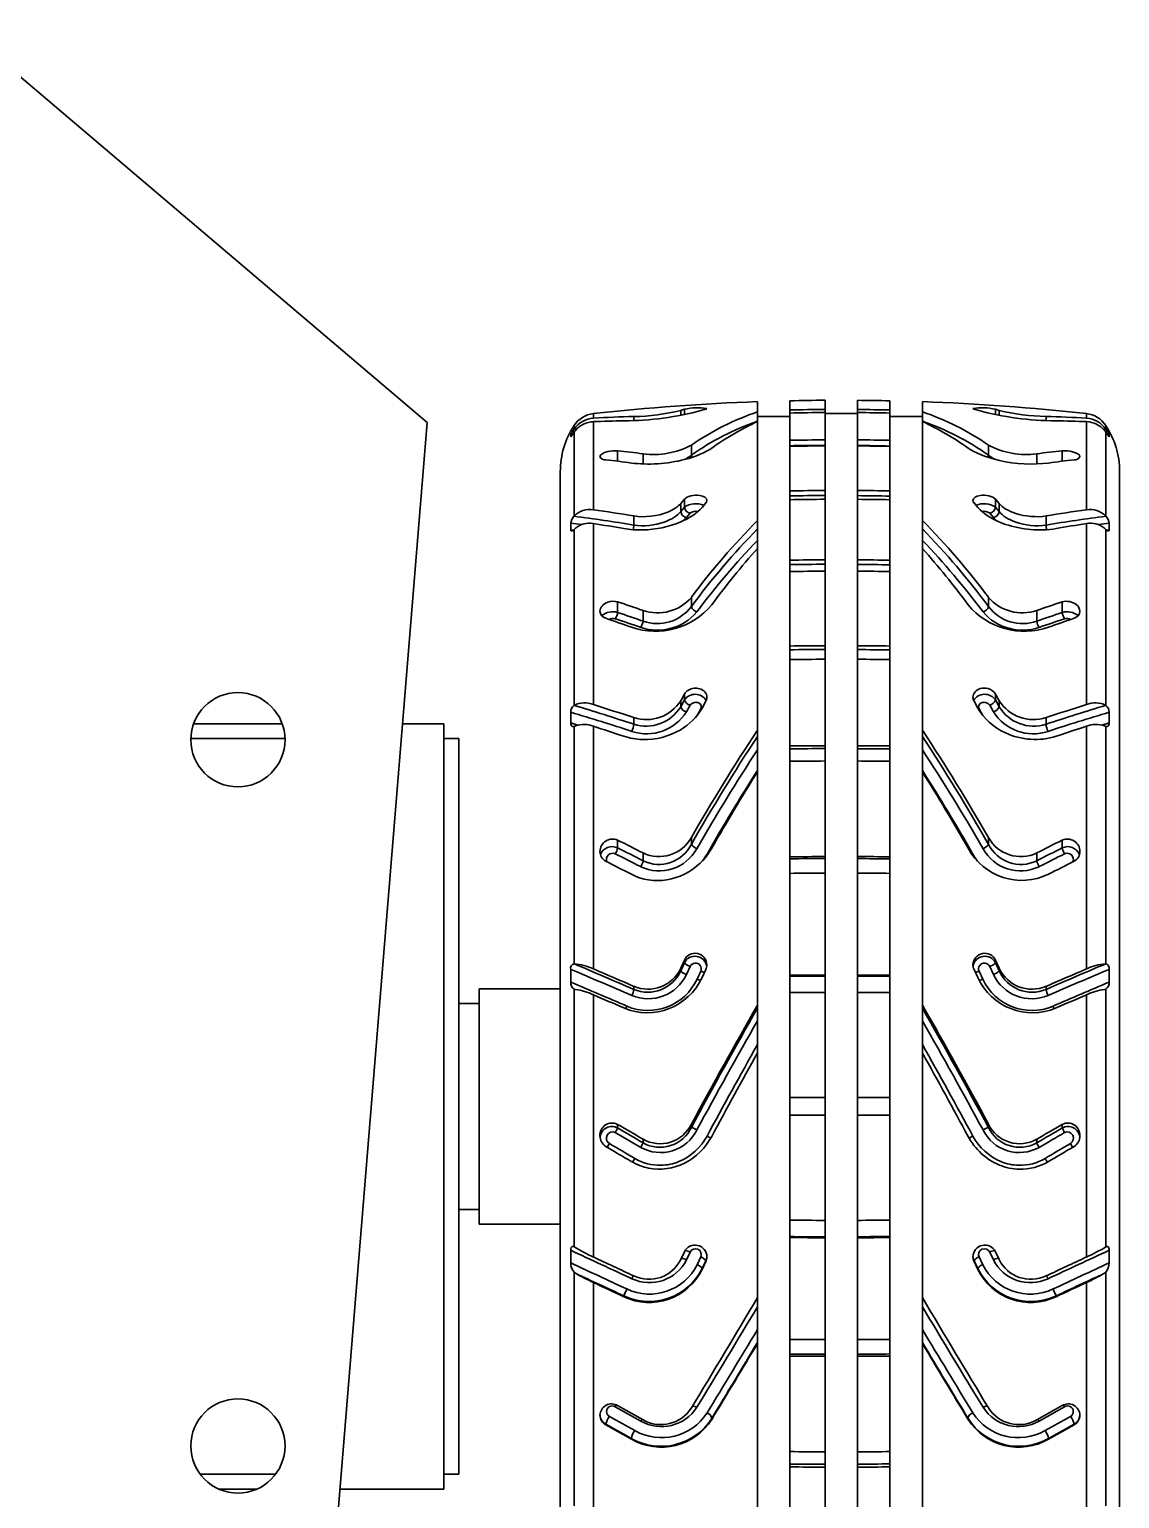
# Model space of a CAD drawing. Header units: millimetres. Extents: x 3171 to 3496, y 686 to 979.
# Drawn here: x 3345.01 to 3382.05, y 885.42 to 935.35 of the extents above; entities that cross this region are included whole.
import ezdxf

# ---------------------------------------------------------------- set-up
doc = ezdxf.new("R2010")
doc.units = ezdxf.units.MM
doc.header["$LTSCALE"] = 0.5
doc.layers.add('粗实线', color=7, linetype='Continuous', lineweight=35)

msp = doc.modelspace()

# ---------------------------------------------------------------- linework, layer by layer
at = {"layer": '粗实线'}
for p, q in [((3337.665, 939.708), (3358.525, 921.986)), ((3369.745, 922.35), (3369.745, 922.695)), ((3370.845, 922.726), (3370.845, 922.413)), ((3372.045, 922.43), (3372.045, 922.743)), ((3373.145, 922.742), (3373.145, 922.43)), ((3374.245, 922.413), (3374.245, 922.726)), ((3375.345, 922.695), (3375.345, 922.35)), ((3364.17, 922.288), (3364.17, 922.134)), ((3365.542, 922.191), (3365.542, 922.056)), ((3367.137, 922.231), (3367.137, 922.397)), ((3367.263, 922.255), (3367.263, 922.436)), ((3369.745, 922.35), (3369.745, 922.034)), ((3370.845, 922.309), (3370.845, 922.413)), ((3370.845, 922.309), (3370.845, 921.382)), ((3372.045, 922.43), (3372.045, 922.326)), ((3372.045, 921.398), (3372.045, 922.326)), ((3373.145, 922.325), (3373.145, 922.43)), ((3373.145, 922.325), (3373.145, 921.398)), ((3374.245, 922.413), (3374.245, 922.309)), ((3374.245, 921.382), (3374.245, 922.309)), ((3375.345, 922.35), (3375.345, 922.034)), ((3377.827, 922.436), (3377.827, 922.255)), ((3377.954, 922.397), (3377.954, 922.231)), ((3379.549, 922.056), (3379.549, 922.191)), ((3380.921, 922.134), (3380.921, 922.288)), ((3358.525, 921.986), (3355.43, 884.072)), ((3363.514, 921.759), (3363.604, 921.765)), ((3363.517, 921.763), (3363.517, 921.886)), ((3363.517, 921.659), (3363.517, 918.808)), ((3364.17, 919.02), (3364.17, 922.016)), ((3369.745, 922.034), (3369.745, 922.019)), ((3369.745, 918.663), (3369.745, 922.019)), ((3375.345, 922.034), (3375.345, 922.019)), ((3375.345, 922.019), (3375.345, 918.663)), ((3380.921, 922.016), (3380.921, 919.02)), ((3381.487, 921.765), (3381.577, 921.759)), ((3381.574, 921.89), (3381.574, 921.767)), ((3381.574, 921.659), (3381.574, 918.808)), ((3363.447, 921.561), (3363.4, 921.558)), ((3363.4, 921.505), (3363.4, 921.558)), ((3363.4, 921.505), (3363.404, 921.506)), ((3363.401, 921.504), (3363.4, 921.505)), ((3367.499, 920.876), (3367.499, 921.219)), ((3370.845, 921.199), (3370.845, 921.382)), ((3370.845, 921.177), (3370.845, 921.199)), ((3370.845, 921.177), (3370.845, 919.663)), ((3372.045, 921.398), (3372.045, 921.212)), ((3372.045, 921.212), (3372.045, 921.193)), ((3372.045, 919.678), (3372.045, 921.193)), ((3373.145, 921.207), (3373.145, 921.398)), ((3373.145, 921.192), (3373.145, 921.207)), ((3373.145, 921.192), (3373.145, 919.677)), ((3374.245, 921.382), (3374.245, 921.188)), ((3374.245, 921.188), (3374.245, 921.177)), ((3374.245, 919.663), (3374.245, 921.177)), ((3377.592, 921.219), (3377.592, 920.876)), ((3381.691, 921.558), (3381.644, 921.561)), ((3381.686, 921.506), (3381.691, 921.505)), ((3381.691, 921.505), (3381.69, 921.503)), ((3381.691, 921.558), (3381.691, 921.505)), ((3364.994, 921.022), (3364.994, 920.673)), ((3365.86, 920.925), (3365.86, 920.577)), ((3379.231, 920.577), (3379.231, 920.925)), ((3380.097, 920.673), (3380.097, 921.022)), ((3363.045, 920.321), (3363.045, 877.171)), ((3382.045, 879.432), (3382.045, 920.321)), ((3370.845, 919.495), (3370.845, 919.663)), ((3372.045, 919.678), (3372.045, 919.506)), ((3373.145, 919.502), (3373.145, 919.677)), ((3374.245, 919.663), (3374.245, 919.485)), ((3367.137, 919.235), (3367.263, 919.381)), ((3367.137, 918.961), (3367.137, 919.235)), ((3367.263, 919.108), (3367.263, 919.381)), ((3367.989, 919.252), (3367.862, 919.103)), ((3370.845, 919.363), (3370.845, 919.495)), ((3370.845, 919.363), (3370.845, 917.309)), ((3372.045, 919.506), (3372.045, 919.378)), ((3372.045, 917.322), (3372.045, 919.378)), ((3373.145, 919.377), (3373.145, 919.502)), ((3373.145, 919.377), (3373.145, 917.321)), ((3374.245, 919.485), (3374.245, 919.363)), ((3374.245, 917.309), (3374.245, 919.363)), ((3377.229, 919.103), (3377.102, 919.252)), ((3377.827, 919.381), (3377.954, 919.235)), ((3377.827, 919.381), (3377.827, 919.108)), ((3377.954, 919.235), (3377.954, 918.961)), ((3365.542, 918.811), (3365.542, 918.502)), ((3367.137, 918.961), (3367.263, 919.108)), ((3367.458, 918.901), (3367.332, 918.755)), ((3369.745, 918.663), (3369.745, 918.374)), ((3375.345, 918.663), (3375.345, 918.374)), ((3377.759, 918.755), (3377.633, 918.901)), ((3377.827, 919.108), (3377.954, 918.961)), ((3379.549, 918.502), (3379.549, 918.811)), ((3363.4, 918.337), (3363.4, 918.563)), ((3363.4, 918.337), (3363.483, 918.326)), ((3363.562, 918.396), (3363.517, 918.354)), ((3363.517, 918.354), (3363.517, 912.38)), ((3364.17, 912.399), (3364.17, 918.553)), ((3369.745, 918.374), (3369.745, 917.983)), ((3375.345, 918.374), (3375.345, 917.983)), ((3380.921, 918.553), (3380.921, 912.399)), ((3381.574, 918.354), (3381.529, 918.396)), ((3381.574, 918.354), (3381.574, 912.38)), ((3381.608, 918.326), (3381.691, 918.337)), ((3381.691, 918.563), (3381.691, 918.337)), ((3369.745, 917.983), (3369.745, 917.71)), ((3369.745, 911.531), (3369.745, 917.71)), ((3375.345, 917.983), (3375.345, 917.71)), ((3375.345, 917.71), (3375.345, 911.531)), ((3370.845, 917.159), (3370.845, 917.309)), ((3370.845, 916.923), (3370.845, 917.159)), ((3372.045, 917.322), (3372.045, 917.17)), ((3372.045, 917.17), (3372.045, 916.936)), ((3373.145, 917.166), (3373.145, 917.321)), ((3373.145, 916.936), (3373.145, 917.166)), ((3374.245, 917.309), (3374.245, 917.151)), ((3370.845, 916.923), (3370.845, 914.39)), ((3372.045, 914.401), (3372.045, 916.936)), ((3373.145, 916.936), (3373.145, 914.401)), ((3374.245, 917.151), (3374.245, 916.923)), ((3374.245, 914.39), (3374.245, 916.923)), ((3364.994, 915.891), (3364.994, 915.531)), ((3367.499, 915.733), (3367.499, 916.046)), ((3377.592, 916.046), (3377.592, 915.733)), ((3380.097, 915.531), (3380.097, 915.891)), ((3365.86, 915.599), (3365.86, 915.235)), ((3379.231, 915.235), (3379.231, 915.599)), ((3370.845, 914.265), (3370.845, 914.39)), ((3370.845, 913.93), (3370.845, 914.265)), ((3372.045, 914.401), (3372.045, 914.273)), ((3372.045, 914.273), (3372.045, 913.942)), ((3373.145, 914.271), (3373.145, 914.401)), ((3373.145, 913.941), (3373.145, 914.271)), ((3374.245, 914.39), (3374.245, 914.258)), ((3374.245, 914.258), (3374.245, 913.93)), ((3370.845, 913.93), (3370.845, 910.996)), ((3372.045, 911.005), (3372.045, 913.942)), ((3373.145, 913.941), (3373.145, 911.004)), ((3374.245, 910.996), (3374.245, 913.93)), ((3367.137, 912.531), (3367.263, 912.759)), ((3367.263, 912.559), (3367.263, 912.759)), ((3377.827, 912.759), (3377.954, 912.531)), ((3377.827, 912.759), (3377.827, 912.559)), ((3367.137, 912.33), (3367.263, 912.559)), ((3367.137, 912.33), (3367.137, 912.531)), ((3367.458, 912.379), (3367.332, 912.152)), ((3367.696, 912.036), (3367.82, 912.258)), ((3367.82, 912.258), (3367.843, 912.251)), ((3367.989, 912.514), (3367.862, 912.284)), ((3377.229, 912.284), (3377.102, 912.514)), ((3377.248, 912.251), (3377.271, 912.258)), ((3377.271, 912.258), (3377.394, 912.036)), ((3377.759, 912.152), (3377.633, 912.379)), ((3377.827, 912.559), (3377.954, 912.33)), ((3377.954, 912.531), (3377.954, 912.33)), ((3350.589, 911.746), (3353.603, 911.746)), ((3357.689, 911.746), (3359.095, 911.746)), ((3359.095, 911.746), (3359.095, 885.746)), ((3363.4, 911.781), (3363.4, 912.141)), ((3363.4, 911.781), (3363.647, 911.705)), ((3365.542, 911.962), (3365.542, 911.735)), ((3379.549, 911.735), (3379.549, 911.962)), ((3381.444, 911.705), (3381.691, 911.781)), ((3381.691, 912.141), (3381.691, 911.781)), ((3350.497, 911.246), (3353.696, 911.246)), ((3359.095, 911.246), (3359.596, 911.246)), ((3359.596, 886.246), (3359.596, 911.246)), ((3363.517, 911.658), (3363.517, 903.594)), ((3364.17, 903.419), (3364.17, 911.664)), ((3369.745, 911.531), (3369.745, 911.32)), ((3369.745, 911.32), (3369.745, 910.867)), ((3375.345, 911.531), (3375.345, 911.32)), ((3375.345, 911.32), (3375.345, 910.867)), ((3380.921, 911.664), (3380.921, 903.419)), ((3381.574, 911.658), (3381.574, 903.595)), ((3369.745, 910.867), (3369.745, 910.166)), ((3370.845, 910.899), (3370.845, 910.996)), ((3370.845, 910.477), (3370.845, 910.899)), ((3372.045, 911.005), (3372.045, 910.905)), ((3372.045, 910.905), (3372.045, 910.485)), ((3373.145, 910.903), (3373.145, 911.004)), ((3373.145, 910.485), (3373.145, 910.903)), ((3374.245, 910.996), (3374.245, 910.893)), ((3374.245, 910.893), (3374.245, 910.477)), ((3375.345, 910.867), (3375.345, 910.166)), ((3370.845, 910.477), (3370.845, 907.23)), ((3372.045, 907.236), (3372.045, 910.485)), ((3373.145, 910.485), (3373.145, 907.236)), ((3374.245, 907.23), (3374.245, 910.477)), ((3369.745, 910.166), (3369.745, 910.121)), ((3369.745, 902.189), (3369.745, 910.121)), ((3375.345, 910.166), (3375.345, 910.121)), ((3375.345, 910.121), (3375.345, 902.189)), ((3364.994, 907.796), (3364.994, 907.533)), ((3367.499, 907.653), (3367.499, 907.883)), ((3377.592, 907.883), (3377.592, 907.653)), ((3380.097, 907.533), (3380.097, 907.796)), ((3365.86, 907.359), (3365.86, 907.092)), ((3368.03, 907.323), (3368.057, 907.311)), ((3370.845, 907.163), (3370.845, 907.23)), ((3372.045, 907.236), (3372.045, 907.168)), ((3373.145, 907.166), (3373.145, 907.236)), ((3374.245, 907.23), (3374.245, 907.16)), ((3377.034, 907.311), (3377.06, 907.323)), ((3379.231, 907.092), (3379.231, 907.359)), ((3370.845, 906.666), (3370.845, 907.163)), ((3372.045, 907.168), (3372.045, 906.672)), ((3373.145, 906.672), (3373.145, 907.166)), ((3374.245, 907.16), (3374.245, 906.666)), ((3370.845, 906.666), (3370.845, 903.206)), ((3372.045, 903.209), (3372.045, 906.672)), ((3373.145, 906.672), (3373.145, 903.209)), ((3374.245, 903.206), (3374.245, 906.666)), ((3367.137, 903.443), (3367.263, 903.714)), ((3367.263, 903.621), (3367.263, 903.714)), ((3377.827, 903.714), (3377.954, 903.443)), ((3377.827, 903.714), (3377.827, 903.621)), ((3363.4, 902.971), (3363.4, 903.403)), ((3367.137, 903.35), (3367.263, 903.621)), ((3367.137, 903.35), (3367.137, 903.443)), ((3367.458, 903.5), (3367.332, 903.231)), ((3367.693, 903.073), (3367.82, 903.342)), ((3367.989, 903.395), (3367.862, 903.123)), ((3370.845, 903.172), (3370.845, 903.206)), ((3372.045, 903.209), (3372.045, 903.175)), ((3373.145, 903.174), (3373.145, 903.209)), ((3374.245, 903.206), (3374.245, 903.17)), ((3377.229, 903.123), (3377.102, 903.395)), ((3377.271, 903.342), (3377.398, 903.073)), ((3377.759, 903.231), (3377.633, 903.5)), ((3377.827, 903.621), (3377.954, 903.35)), ((3377.954, 903.443), (3377.954, 903.35)), ((3381.691, 903.403), (3381.691, 902.971)), ((3363.045, 902.746), (3360.295, 902.746)), ((3360.295, 902.746), (3360.295, 894.746)), ((3363.517, 902.73), (3363.517, 893.971)), ((3365.542, 902.827), (3365.542, 902.723)), ((3370.845, 902.615), (3370.845, 903.172)), ((3372.045, 903.175), (3372.045, 902.618)), ((3373.145, 902.618), (3373.145, 903.174)), ((3374.245, 903.17), (3374.245, 902.615)), ((3379.549, 902.723), (3379.549, 902.827)), ((3381.574, 902.73), (3381.574, 893.972)), ((3359.596, 902.246), (3360.295, 902.246)), ((3364.17, 893.63), (3364.17, 902.542)), ((3369.745, 902.189), (3369.745, 902.092)), ((3370.845, 902.615), (3370.845, 899.047)), ((3372.045, 899.047), (3372.045, 902.618)), ((3373.145, 902.618), (3373.145, 899.047)), ((3374.245, 899.047), (3374.245, 902.615)), ((3375.345, 902.189), (3375.345, 902.092)), ((3380.921, 902.542), (3380.921, 893.63)), ((3369.745, 902.092), (3369.745, 901.654)), ((3375.345, 902.092), (3375.345, 901.654)), ((3369.745, 901.654), (3369.745, 900.849)), ((3375.345, 901.654), (3375.345, 900.849)), ((3369.745, 900.849), (3369.745, 900.565)), ((3375.345, 900.849), (3375.345, 900.565)), ((3369.745, 892.252), (3369.745, 900.565)), ((3375.345, 900.565), (3375.345, 892.252)), ((3370.845, 899.047), (3372.045, 899.047)), ((3370.845, 898.447), (3370.845, 899.047)), ((3372.045, 899.047), (3372.045, 898.447)), ((3373.145, 899.047), (3374.245, 899.047)), ((3373.145, 898.447), (3373.145, 899.047)), ((3374.245, 899.047), (3374.245, 898.447)), ((3372.045, 898.447), (3370.845, 898.447)), ((3370.845, 898.447), (3370.845, 894.878)), ((3372.045, 894.875), (3372.045, 898.447)), ((3374.245, 898.447), (3373.145, 898.447)), ((3373.145, 898.447), (3373.145, 894.875)), ((3374.245, 894.878), (3374.245, 898.447)), ((3364.994, 898.136), (3364.994, 898.014)), ((3367.499, 898.033), (3367.499, 898.139)), ((3377.592, 898.139), (3377.592, 898.033)), ((3380.097, 898.014), (3380.097, 898.136)), ((3365.86, 897.631), (3365.86, 897.507)), ((3379.231, 897.507), (3379.231, 897.631)), ((3359.596, 895.246), (3360.295, 895.246)), ((3363.045, 894.746), (3360.295, 894.746)), ((3370.845, 894.321), (3370.845, 894.878)), ((3372.045, 894.875), (3372.045, 894.319)), ((3373.145, 894.32), (3373.145, 894.875)), ((3374.245, 894.878), (3374.245, 894.323)), ((3370.845, 894.287), (3370.845, 894.321)), ((3370.845, 894.287), (3370.845, 890.827)), ((3372.045, 894.319), (3372.045, 894.284)), ((3372.045, 890.821), (3372.045, 894.284)), ((3373.145, 894.285), (3373.145, 894.32)), ((3373.145, 894.285), (3373.145, 890.822)), ((3374.245, 894.323), (3374.245, 894.287)), ((3374.245, 890.827), (3374.245, 894.287)), ((3363.4, 893.431), (3363.4, 893.86)), ((3363.498, 893.981), (3363.511, 893.974)), ((3367.137, 893.543), (3367.263, 893.809)), ((3367.458, 893.799), (3367.332, 893.535)), ((3377.759, 893.535), (3377.633, 893.799)), ((3377.827, 893.809), (3377.954, 893.543)), ((3381.579, 893.974), (3381.593, 893.981)), ((3381.691, 893.86), (3381.691, 893.431)), ((3367.693, 893.368), (3367.82, 893.632)), ((3367.989, 893.504), (3367.862, 893.238)), ((3367.989, 893.472), (3367.862, 893.206)), ((3367.862, 893.206), (3367.862, 893.238)), ((3367.989, 893.472), (3367.989, 893.504)), ((3377.229, 893.238), (3377.102, 893.504)), ((3377.102, 893.504), (3377.102, 893.472)), ((3377.229, 893.206), (3377.102, 893.472)), ((3377.229, 893.238), (3377.229, 893.206)), ((3377.271, 893.632), (3377.398, 893.368)), ((3363.517, 893.113), (3363.517, 885.173)), ((3364.17, 884.726), (3364.17, 892.764)), ((3380.921, 892.764), (3380.921, 884.726)), ((3381.574, 893.113), (3381.574, 885.174)), ((3365.204, 892.309), (3365.204, 892.281)), ((3369.745, 892.252), (3369.745, 891.939)), ((3375.345, 892.252), (3375.345, 891.939)), ((3379.887, 892.281), (3379.887, 892.309)), ((3369.745, 891.939), (3369.745, 891.168)), ((3375.345, 891.939), (3375.345, 891.168)), ((3369.745, 891.168), (3369.745, 890.726)), ((3369.745, 890.726), (3369.745, 890.695)), ((3370.845, 890.33), (3370.845, 890.827)), ((3372.045, 890.821), (3372.045, 890.326)), ((3373.145, 890.327), (3373.145, 890.822)), ((3374.245, 890.827), (3374.245, 890.334)), ((3375.345, 891.168), (3375.345, 890.726)), ((3375.345, 890.726), (3375.345, 890.695)), ((3369.745, 883.437), (3369.745, 890.695)), ((3370.845, 890.263), (3370.845, 890.33)), ((3370.845, 890.263), (3370.845, 887.017)), ((3372.045, 890.326), (3372.045, 890.258)), ((3372.045, 887.008), (3372.045, 890.258)), ((3373.145, 890.258), (3373.145, 890.327)), ((3373.145, 890.258), (3373.145, 887.009)), ((3374.245, 890.334), (3374.245, 890.263)), ((3374.245, 887.017), (3374.245, 890.263)), ((3375.345, 890.695), (3375.345, 883.437)), ((3364.714, 888.213), (3365.578, 887.731)), ((3365.778, 888.056), (3364.914, 888.538)), ((3364.994, 888.582), (3365.86, 888.095)), ((3379.231, 888.095), (3380.097, 888.582)), ((3380.177, 888.538), (3379.313, 888.056)), ((3379.513, 887.731), (3380.377, 888.213)), ((3365.46, 887.464), (3364.594, 887.95)), ((3364.594, 887.95), (3364.594, 887.924)), ((3365.46, 887.438), (3364.594, 887.924)), ((3368.192, 888.113), (3368.192, 888.144)), ((3376.899, 888.144), (3376.899, 888.113)), ((3380.497, 887.95), (3379.631, 887.464)), ((3380.497, 887.924), (3379.631, 887.438)), ((3380.497, 887.924), (3380.497, 887.95)), ((3365.46, 887.464), (3365.46, 887.438)), ((3379.631, 887.438), (3379.631, 887.464)), ((3370.845, 886.595), (3370.845, 887.017)), ((3372.045, 887.008), (3372.045, 886.588)), ((3373.145, 886.59), (3373.145, 887.009)), ((3374.245, 887.017), (3374.245, 886.6)), ((3353.375, 886.246), (3350.817, 886.246)), ((3359.095, 886.246), (3359.596, 886.246)), ((3370.845, 886.497), (3370.845, 886.595)), ((3370.845, 886.497), (3370.845, 883.563)), ((3372.045, 886.588), (3372.045, 886.489)), ((3372.045, 883.552), (3372.045, 886.489)), ((3373.145, 886.489), (3373.145, 886.59)), ((3373.145, 886.489), (3373.145, 883.552)), ((3374.245, 886.6), (3374.245, 886.497)), ((3374.245, 883.563), (3374.245, 886.497)), ((3352.747, 885.746), (3351.445, 885.746)), ((3359.095, 885.746), (3355.567, 885.746))]:
    msp.add_line(p, q, dxfattribs=at)
for centre in [(3352.096, 911.208), (3352.096, 887.208)]:
    msp.add_circle(centre, 1.6, dxfattribs=at)
for centre, radius, start, end in [((3372.545, 845.934), 76.813, 92.08903, 96.26019), ((3372.545, 845.967), 76.778, 90.37282, 91.26843), ((3372.545, 845.894), 76.85, 88.73197, 89.55218), ((3372.545, 845.934), 76.813, 83.73981, 87.91097), ((3364.268, 921.394), 0.9, 96.2602, 146.8113), ((3366.728, 877.149), 45.058, 91.5079, 93.2546), ((3365.148, 932.497), 10.452, 270.3042, 285.0458), ((3365.441, 929.274), 7.084, 270.8155, 283.8488), ((3368.788, 917.237), 5.417, 106.3475, 107.7501), ((3367.72, 920.591), 1.9, 80.7262, 103.8953), ((3372.686, 913.716), 9.121, 108.8101, 124.6608), ((3369.639, 917.196), 5.502, 107.4519, 108.8412), ((3367.984, 922.496), 0.0513, 275.103, 325.0113), ((3370.245, 845.934), 76.262, 89.54922, 90.37565), ((3372.545, 844.441), 77.991, 90.36733, 91.249), ((3372.545, 844.337), 77.991, 90.36733, 91.249), ((3372.545, 845.934), 76.362, 89.54981, 90.37516), ((3372.545, 844.441), 77.991, 88.751, 89.5592), ((3372.545, 844.337), 77.991, 88.751, 89.5592), ((3374.845, 845.934), 76.262, 89.62435, 90.45078), ((3372.404, 913.716), 9.121, 55.3392, 71.1899), ((3377.371, 920.591), 1.9, 76.1052, 99.2733), ((3377.107, 922.496), 0.0513, 214.9977, 264.8907), ((3375.452, 917.196), 5.502, 71.1588, 72.5481), ((3379.942, 932.497), 10.452, 254.9541, 269.6959), ((3376.303, 917.237), 5.417, 72.2499, 73.6525), ((3379.65, 929.274), 7.083, 256.151, 269.1846), ((3378.363, 877.149), 45.058, 86.7454, 88.4921), ((3380.823, 921.394), 0.9, 33.45, 83.7398), ((3365.891, 920.321), 2.845, 146.6482, 180), ((3364.314, 921.181), 0.989, 144.252, 157.5969), ((3362.501, 922.293), 1.198, 318.745, 328.0472), ((3364.214, 921.292), 0.843, 93.0187, 145.7611), ((3364.37, 921.05), 1.048, 140.4368, 144.4797), ((3364.197, 921.19), 0.826, 91.9402, 140.2942), ((3365.938, 877.193), 44.858, 90.9382, 92.2599), ((3372.753, 913.447), 9.099, 109.3032, 125.271), ((3373.813, 913.213), 9.701, 114.789, 125.4106), ((3372.337, 913.447), 9.099, 54.729, 70.6968), ((3371.285, 913.225), 9.687, 54.5818, 65.2186), ((3379.152, 877.193), 44.858, 87.7401, 89.0618), ((3380.877, 921.292), 0.843, 34.2326, 86.9877), ((3380.893, 921.19), 0.827, 39.7186, 88.0469), ((3380.721, 921.05), 1.048, 35.5203, 39.5632), ((3379.2, 920.321), 2.845, 360, 33.5822), ((3382.592, 922.294), 1.199, 211.9579, 221.2485), ((3380.777, 921.181), 0.989, 22.4013, 35.7497), ((3366.223, 923.613), 2.713, 262.2978, 298.0535), ((3372.545, 839.667), 81.733, 90.3505, 91.1918), ((3372.286, 839.693), 81.519, 90.16913, 91.01261), ((3372.545, 839.462), 81.733, 90.3505, 91.1918), ((3372.545, 839.667), 81.733, 88.8082, 89.5794), ((3372.286, 839.696), 81.516, 88.62274, 89.39603), ((3372.545, 839.462), 81.733, 88.8082, 89.5794), ((3378.868, 923.613), 2.713, 241.9473, 277.7013), ((3364.568, 920.91), 0.192, 204.8194, 277.8352), ((3360.71, 886.496), 34.444, 82.0735, 83.5255), ((3361.543, 886.315), 34.878, 82.891, 84.3226), ((3366.734, 921.849), 1.238, 294.8546, 308.1761), ((3367.727, 920.916), 0.232, 190.0999, 208.9675), ((3377.364, 920.916), 0.232, 331.0403, 349.9002), ((3378.357, 921.849), 1.238, 231.8231, 245.1388), ((3383.547, 886.315), 34.878, 95.6774, 97.109), ((3384.381, 886.496), 34.444, 96.4745, 97.9265), ((3380.523, 920.911), 0.192, 262.1652, 335.173), ((3372.545, 830.998), 88.681, 90.32302, 91.09839), ((3372.545, 830.999), 88.68, 88.90161, 89.61237), ((3367.652, 918.54), 0.688, 66.9759, 124.4046), ((3367.889, 919.346), 0.137, 316.5664, 357.5744), ((3372.286, 831.056), 88.45, 90.15587, 90.93324), ((3372.545, 830.698), 88.681, 90.32302, 91.09839), ((3372.286, 831.063), 88.443, 88.73067, 89.44337), ((3372.545, 830.699), 88.68, 88.90161, 89.61237), ((3377.202, 919.346), 0.137, 182.4297, 223.4321), ((3377.439, 918.54), 0.688, 55.5954, 113.0241), ((3363.842, 918.501), 0.447, 137.7685, 172.0741), ((3364.037, 918.315), 0.716, 79.3785, 136.618), ((3357.172, 868.806), 50.396, 80.4395, 82.7667), ((3357.223, 868.595), 50.901, 80.5941, 82.1567), ((3367.376, 918.992), 0.241, 187.5035, 259.4523), ((3366.625, 919.369), 0.936, 309.0484, 319.0216), ((3367.502, 919.137), 0.24, 187.002, 259.5223), ((3367.657, 918.658), 0.315, 77.5683, 129.3381), ((3388.013, 900.706), 25.615, 135.4906, 143.2097), ((3357.078, 900.706), 25.615, 36.7903, 44.5094), ((3377.433, 918.658), 0.314, 50.6597, 102.4128), ((3377.589, 919.137), 0.24, 280.4777, 352.998), ((3377.715, 918.992), 0.241, 280.5477, 352.4965), ((3378.466, 919.369), 0.936, 220.9771, 230.9341), ((3387.867, 868.595), 50.901, 97.8433, 99.4059), ((3387.919, 868.807), 50.395, 97.23, 99.5605), ((3381.053, 918.316), 0.716, 43.3743, 100.6293), ((3381.249, 918.501), 0.447, 7.9234, 42.2341), ((3363.431, 918.329), 0.0322, 166.1766, 252.7023), ((3357.243, 869.036), 49.908, 82.4961, 82.9137), ((3363.392, 918.457), 0.161, 280.3458, 320.3511), ((3364.029, 917.841), 0.725, 78.8221, 130.1355), ((3356.419, 868.104), 51.041, 80.0891, 81.2658), ((3365.056, 918.495), 0.486, 341.9117, 0.7572), ((3388.075, 900.508), 25.596, 135.7344, 143.5019), ((3357.016, 900.508), 25.596, 36.4981, 44.2656), ((3380.034, 918.495), 0.486, 179.2426, 198.1029), ((3388.672, 868.104), 51.041, 98.7342, 99.9109), ((3381.062, 917.841), 0.725, 49.8794, 101.163), ((3387.848, 869.036), 49.908, 97.0863, 97.5041), ((3381.698, 918.457), 0.161, 219.6298, 259.7096), ((3381.66, 918.329), 0.0322, 287.4396, 13.8007), ((3388.37, 900.133), 25.797, 136.2165, 143.3053), ((3390.314, 899.454), 27.502, 138.4095, 143.5522), ((3356.721, 900.133), 25.797, 36.6947, 43.7835), ((3354.807, 899.478), 27.463, 36.4441, 41.5942), ((3372.545, 817.074), 100.249, 90.28573, 90.97161), ((3372.286, 817.179), 99.991, 90.13787, 90.82551), ((3372.546, 817.075), 100.248, 89.02839, 89.65712), ((3372.286, 817.192), 99.978, 88.87717, 89.50764), ((3372.545, 816.688), 100.249, 90.28573, 90.97161), ((3372.546, 816.689), 100.248, 89.02839, 89.65712), ((3351.357, 874.018), 44.038, 70.7718, 71.9609), ((3366.277, 917.38), 2.487, 250.8133, 320.3296), ((3366.348, 917.037), 1.519, 251.2513, 319.2836), ((3366.339, 916.603), 1.45, 250.6893, 323.1273), ((3367.769, 915.819), 0.284, 197.7589, 252.7415), ((3378.814, 917.38), 2.488, 219.673, 289.1841), ((3377.322, 915.819), 0.284, 287.2585, 342.2411), ((3378.743, 917.037), 1.519, 220.7185, 288.7466), ((3378.752, 916.603), 1.45, 216.8727, 289.3107), ((3393.734, 874.018), 44.038, 108.0391, 109.2282), ((3364.658, 915.591), 0.265, 183.5402, 255.917), ((3364.825, 914.959), 0.597, 73.5965, 128.673), ((3350.55, 873.85), 43.797, 70.0971, 71.2976), ((3364.838, 915.065), 0.264, 73.3448, 119.4111), ((3364.562, 915.572), 0.433, 324.1959, 354.6511), ((3351.327, 873.982), 43.512, 70.6027, 71.8042), ((3351.294, 874.155), 43.586, 70.477, 71.6805), ((3366.346, 916.689), 1.759, 251.154, 319.5789), ((3365.417, 915.287), 0.446, 323.9598, 353.2985), ((3378.745, 916.689), 1.759, 220.4211, 288.846), ((3393.797, 874.155), 43.586, 108.3195, 109.523), ((3379.674, 915.287), 0.446, 186.7015, 216.0402), ((3393.764, 873.982), 43.512, 108.1958, 109.3973), ((3394.541, 873.85), 43.797, 108.7024, 109.9029), ((3380.266, 914.959), 0.597, 51.3253, 106.4038), ((3380.529, 915.572), 0.433, 185.3489, 215.8041), ((3380.253, 915.065), 0.264, 60.5889, 106.6552), ((3380.433, 915.591), 0.265, 284.0785, 356.4649), ((3372.545, 794.938), 119.465, 90.23975, 90.8153), ((3372.286, 795.115), 119.159, 90.11569, 90.6927), ((3372.546, 794.94), 119.463, 89.18469, 89.71229), ((3372.286, 795.137), 119.137, 89.0578, 89.58686), ((3372.545, 794.478), 119.465, 90.23975, 90.8153), ((3372.546, 794.48), 119.463, 89.18469, 89.71229), ((3367.629, 912.307), 0.444, 32.4633, 145.4656), ((3377.462, 912.307), 0.444, 34.5345, 147.536), ((3363.69, 912.147), 0.29, 127.9149, 181.2798), ((3363.866, 911.644), 0.815, 68.106, 115.3716), ((3341.405, 838.812), 76.814, 71.68549, 73.26936), ((3341.279, 838.203), 77.647, 71.79105, 72.854), ((3365.976, 913.265), 1.373, 251.5642, 327.6868), ((3365.965, 913.038), 1.369, 252.0257, 328.8733), ((3367.4, 912.424), 0.28, 199.5874, 255.7671), ((3367.526, 912.648), 0.277, 198.8205, 255.8255), ((3367.737, 912.656), 0.289, 330.485, 359.5791), ((3377.353, 912.656), 0.289, 180.4242, 209.5135), ((3377.565, 912.648), 0.277, 284.1745, 341.1795), ((3377.69, 912.424), 0.28, 284.2329, 340.4126), ((3379.115, 913.265), 1.373, 212.3135, 288.4356), ((3379.126, 913.038), 1.369, 211.1267, 287.9743), ((3403.812, 838.203), 77.647, 107.146, 108.20895), ((3403.686, 838.814), 76.812, 106.72838, 108.31452), ((3381.225, 911.644), 0.814, 64.6205, 111.902), ((3381.401, 912.147), 0.29, 358.7197, 52.0857), ((3363.514, 911.762), 0.116, 170.5224, 243.798), ((3341.567, 838.762), 76.559, 71.80218, 73.43048), ((3363.436, 911.94), 0.293, 286.0546, 295.4889), ((3363.851, 910.852), 0.873, 68.5588, 109.3248), ((3365.981, 913.008), 1.599, 251.5963, 327.6363), ((3364.982, 911.756), 0.56, 331.8334, 357.9238), ((3379.11, 913.008), 1.599, 212.3637, 288.4037), ((3380.109, 911.756), 0.56, 182.0762, 208.1666), ((3403.524, 838.762), 76.559, 106.56952, 108.19782), ((3381.24, 910.852), 0.873, 70.6889, 111.4274), ((3381.655, 911.94), 0.293, 244.5111, 253.9454), ((3381.577, 911.762), 0.116, 296.2482, 9.465), ((3363.488, 911.751), 0.0967, 254.7709, 287.0951), ((3340.376, 837.342), 78.038, 71.44848, 72.2477), ((3425.691, 874.571), 67.052, 146.54941, 150.21136), ((3425.408, 874.698), 66.63, 146.65848, 150.35702), ((3319.4, 874.571), 67.052, 29.78863, 33.4506), ((3319.682, 874.698), 66.63, 29.64298, 33.34152), ((3404.715, 837.342), 78.038, 107.7523, 108.55152), ((3381.603, 911.751), 0.097, 252.9366, 285.2166), ((3425.455, 874.422), 66.571, 146.80719, 150.20216), ((3372.545, 757.435), 153.57, 90.18649, 90.63421), ((3372.286, 757.725), 153.181, 90.08999, 90.53884), ((3372.546, 757.438), 153.567, 89.36578, 89.7762), ((3372.286, 757.762), 153.144, 89.26707, 89.67863), ((3319.636, 874.422), 66.571, 29.79784, 33.19281), ((3372.545, 756.916), 153.57, 90.18649, 90.63421), ((3372.546, 756.919), 153.567, 89.36578, 89.7762), ((3426.865, 873.772), 67.729, 147.49694, 150.30605), ((3428.672, 873.177), 69.55, 147.91448, 150.41147), ((3318.226, 873.772), 67.729, 29.69395, 32.50306), ((3316.503, 873.227), 69.452, 29.58675, 32.08729), ((3364.82, 907.407), 0.426, 65.9017, 179.5995), ((3333.094, 843.429), 71.838, 62.86368, 63.63718), ((3366.401, 908.493), 1.256, 244.4855, 330.9238), ((3378.69, 908.493), 1.256, 209.0793, 295.5114), ((3411.997, 843.429), 71.838, 116.36282, 117.13632), ((3380.271, 907.407), 0.426, 0.4086, 114.0947), ((3364.761, 907.406), 0.367, 179.4372, 242.9487), ((3364.808, 907.144), 0.43, 64.4596, 158.1489), ((3364.826, 907.138), 0.211, 65.5033, 201.5234), ((3364.417, 907.643), 0.587, 327.7589, 349.1474), ((3333.411, 843.866), 70.853, 62.81867, 63.60115), ((3333.224, 843.938), 71.088, 62.67189, 63.45484), ((3366.407, 908.212), 1.461, 244.4787, 330.9915), ((3366.395, 908.206), 1.235, 244.3447, 333.4119), ((3367.835, 907.881), 0.406, 214.1811, 248.3367), ((3366.346, 908.286), 1.94, 322.1753, 330.2364), ((3372.545, 682.747), 224.489, 90.12757, 90.43385), ((3372.546, 682.753), 224.484, 89.56615, 89.84691), ((3378.728, 908.507), 2.079, 208.3954, 295.7609), ((3378.745, 908.286), 1.94, 209.7635, 217.8076), ((3377.256, 907.881), 0.406, 291.6633, 325.8189), ((3378.684, 908.212), 1.461, 209.0085, 295.5213), ((3378.696, 908.206), 1.235, 206.5881, 295.6553), ((3411.867, 843.938), 71.088, 116.54516, 117.32811), ((3411.679, 843.866), 70.853, 116.39885, 117.18133), ((3380.283, 907.144), 0.43, 21.84, 115.5413), ((3380.673, 907.643), 0.587, 190.8526, 212.2411), ((3380.264, 907.138), 0.211, 338.4766, 114.4967), ((3380.33, 907.406), 0.367, 297.0474, 0.5679), ((3332.402, 843.335), 71.412, 62.42467, 63.20579), ((3365.254, 907.227), 0.621, 327.5334, 347.4823), ((3372.286, 683.245), 223.923, 90.06155, 90.3686), ((3372.286, 683.309), 223.86, 89.49862, 89.78016), ((3379.837, 907.227), 0.621, 192.5177, 212.4666), ((3412.689, 843.335), 71.412, 116.79421, 117.57533), ((3372.545, 682.184), 224.489, 90.12757, 90.43385), ((3372.546, 682.189), 224.484, 89.56615, 89.84691), ((3367.627, 903.551), 0.399, 1.6015, 155.9388), ((3367.626, 903.448), 0.402, 9.3392, 154.4657), ((3377.463, 903.551), 0.399, 24.0608, 178.3991), ((3377.465, 903.448), 0.402, 25.5344, 170.6571), ((3363.557, 903.439), 0.161, 106.4304, 192.9477), ((3291.933, 732.918), 184.859, 66.55718, 67.25677), ((3363.366, 901.734), 1.866, 64.4863, 85.3565), ((3291.216, 732.367), 185.864, 66.4285, 67.10777), ((3290.624, 730.745), 187.683, 66.47359, 66.92977), ((3366.032, 903.841), 1.435, 247.1884, 334.8745), ((3366.02, 903.962), 1.231, 247.1385, 335.0669), ((3366.015, 903.86), 1.232, 247.3913, 335.5629), ((3367.512, 903.746), 0.546, 226.5731, 250.7226), ((3367.624, 903.984), 0.512, 225.1866, 251.0458), ((3367.639, 903.421), 0.197, 336.3117, 156.471), ((3368.158, 904.08), 0.812, 245.3766, 254.6418), ((3367.631, 903.563), 0.395, 334.8582, 359.9171), ((3372.545, 461.099), 442.11, 90.06477, 90.22029), ((3372.546, 461.111), 442.098, 89.77971, 89.92227), ((3377.46, 903.563), 0.395, 180.066, 205.1551), ((3376.933, 904.08), 0.812, 285.3582, 294.6234), ((3377.452, 903.421), 0.197, 23.529, 203.6883), ((3377.466, 903.984), 0.512, 288.9542, 314.8134), ((3377.579, 903.746), 0.546, 289.2774, 313.4269), ((3379.058, 903.841), 1.435, 205.1255, 292.8116), ((3379.071, 903.962), 1.231, 204.9337, 292.8609), ((3379.075, 903.86), 1.232, 204.4371, 292.6087), ((3453.874, 732.369), 185.862, 112.89127, 113.57151), ((3454.467, 730.745), 187.683, 113.07023, 113.52641), ((3453.158, 732.918), 184.859, 112.74323, 113.44282), ((3381.725, 901.735), 1.866, 94.6396, 115.5176), ((3381.534, 903.439), 0.162, 347.0565, 73.5654), ((3363.652, 902.945), 0.254, 174.0919, 237.5121), ((3291.447, 732.429), 185.099, 66.48227, 67.12472), ((3363.57, 902.862), 0.142, 247.8655, 266.579), ((3363.294, 900.673), 2.064, 64.9023, 82.5451), ((3366.001, 903.979), 2.048, 247.0872, 335.3057), ((3366.023, 903.852), 1.843, 247.1617, 334.9956), ((3364.9, 902.816), 0.648, 332.587, 351.6908), ((3368.065, 903.886), 0.894, 245.4561, 253.7317), ((3372.286, 462.174), 441.001, 90.03125, 90.18716), ((3372.287, 462.312), 440.863, 89.74542, 89.88838), ((3379.09, 903.979), 2.048, 204.695, 292.912), ((3377.026, 903.887), 0.895, 286.2719, 294.5432), ((3379.068, 903.852), 1.843, 205.0044, 292.8383), ((3380.19, 902.816), 0.648, 188.3092, 207.413), ((3453.644, 732.429), 185.099, 112.87528, 113.51773), ((3381.797, 900.672), 2.066, 97.4613, 115.0913), ((3381.521, 902.862), 0.142, 273.421, 292.1345), ((3381.438, 902.945), 0.254, 302.4878, 5.9083), ((3289.721, 729.926), 187.986, 66.32595, 66.66973), ((3528.937, 811.246), 183.337, 150.26148, 151.70892), ((3372.545, 460.508), 442.11, 90.06477, 90.22029), ((3372.546, 460.52), 442.098, 89.77971, 89.92227), ((3216.155, 811.247), 183.337, 28.29108, 29.73852), ((3455.37, 729.926), 187.986, 113.33027, 113.67405), ((3364.297, 902.609), 1.109, 330.7609, 335.7329), ((3527.036, 812.381), 181.075, 150.30173, 151.76957), ((3218.055, 812.381), 181.075, 28.23043, 29.69827), ((3380.794, 902.609), 1.109, 204.267, 209.2402), ((3525.765, 812.569), 179.662, 150.27393, 151.62724), ((3219.326, 812.569), 179.662, 28.37276, 29.72607), ((3525.887, 812.662), 179.324, 150.54284, 151.67702), ((3219.204, 812.662), 179.324, 28.32298, 29.45716), ((3529.578, 811.21), 183.114, 150.79236, 151.80458), ((3215.74, 811.334), 182.855, 28.1947, 29.20836), ((3364.806, 897.769), 0.413, 62.9329, 182.9911), ((3364.811, 897.74), 0.417, 179.106, 238.614), ((3364.799, 897.659), 0.405, 61.3457, 174.199), ((3364.823, 897.666), 0.212, 64.7436, 239.0257), ((3363.928, 898.458), 1.154, 328.6303, 337.3898), ((3280.275, 751.48), 169.086, 59.62389, 59.96257), ((3278.745, 749.385), 171.947, 59.55994, 59.89408), ((3279.655, 751.296), 169.732, 59.47674, 59.81552), ((3366.45, 898.56), 1.38, 240.8538, 333.5426), ((3366.438, 898.664), 1.184, 240.7996, 333.6791), ((3366.434, 898.534), 1.176, 240.7608, 334.8116), ((3367.078, 896.906), 1.204, 59.705, 69.5145), ((3367.054, 895.904), 2.08, 57.954, 62.0106), ((3378.037, 895.904), 2.08, 117.9894, 122.0458), ((3378.013, 896.906), 1.204, 110.4855, 120.295), ((3378.641, 898.56), 1.38, 206.4574, 299.1462), ((3378.653, 898.664), 1.184, 206.3241, 299.1971), ((3378.656, 898.534), 1.176, 205.1884, 299.2392), ((3466.346, 749.385), 171.947, 120.10592, 120.44006), ((3465.436, 751.296), 169.732, 120.18448, 120.52326), ((3464.816, 751.48), 169.086, 120.03743, 120.37611), ((3380.285, 897.768), 0.413, 357.0145, 117.0639), ((3380.291, 897.659), 0.405, 5.8183, 118.6545), ((3381.163, 898.458), 1.154, 202.6102, 211.3697), ((3380.267, 897.666), 0.212, 300.9743, 115.2564), ((3380.28, 897.74), 0.417, 301.3822, 0.8964), ((3278.876, 750.649), 169.937, 59.36928, 59.70802), ((3362.357, 898.834), 2.716, 327.097, 330.1987), ((3280.346, 752.132), 168.063, 59.52642, 59.8675), ((3364.367, 898.213), 1.651, 328.6879, 334.7112), ((3380.724, 898.213), 1.651, 205.2888, 211.3121), ((3464.744, 752.132), 168.063, 120.1325, 120.47358), ((3466.214, 750.649), 169.937, 120.29198, 120.63072), ((3382.734, 898.834), 2.716, 209.8013, 212.903), ((3361.968, 899.087), 4.18, 327.6722, 329.7213), ((3383.122, 899.087), 4.18, 210.2787, 212.328), ((3372.545, 1337.119), 442.244, 269.77978, 269.93525), ((3372.546, 1337.107), 442.232, 270.07771, 270.22022), ((3372.286, 1335.466), 441.147, 269.8129, 269.96875), ((3372.545, 1336.529), 442.244, 269.77978, 269.93525), ((3372.286, 1335.326), 441.007, 270.11159, 270.2545), ((3372.546, 1336.517), 442.232, 270.07771, 270.22022), ((3607.753, 1415.525), 576.058, 244.901066, 245.128898), ((3367.144, 900.116), 7.136, 239.4496, 245.3662), ((3367.624, 893.633), 0.402, 0.7045, 153.9488), ((3367.236, 893.378), 0.476, 62.1793, 83.8677), ((3367.637, 893.712), 0.199, 336.1647, 154.2064), ((3377.467, 893.633), 0.402, 26.0486, 179.2991), ((3377.453, 893.712), 0.199, 25.7936, 203.8353), ((3377.855, 893.378), 0.476, 96.1282, 117.8221), ((3137.337, 1415.525), 576.058, 294.871102, 295.098934), ((3377.948, 900.114), 7.134, 294.6328, 300.5514), ((3363.888, 893.43), 0.488, 179.9503, 220.5025), ((3606.752, 1413.957), 574.603, 244.943403, 245.153207), ((3610.257, 1417.561), 578.846, 244.840774, 244.990771), ((3366.063, 894.119), 2.003, 244.6073, 333.9063), ((3366.064, 894.09), 2.003, 244.5604, 333.8045), ((3366.08, 894.171), 1.802, 244.6186, 333.5297), ((3366.077, 894.159), 1.401, 244.61, 333.5715), ((3366.058, 894.072), 1.201, 244.5423, 333.8876), ((3367.126, 893.153), 0.434, 61.7153, 85.8966), ((3367.616, 893.093), 0.286, 30.4647, 74.2303), ((3367.738, 893.348), 0.295, 31.8471, 73.9281), ((3367.639, 893.638), 0.386, 334.563, 359.96), ((3367.635, 893.671), 0.391, 334.7248, 354.961), ((3377.45, 893.638), 0.385, 179.988, 205.4712), ((3377.456, 893.671), 0.391, 185.039, 205.2752), ((3377.353, 893.348), 0.295, 106.0719, 148.1529), ((3377.475, 893.093), 0.286, 105.7697, 149.5353), ((3379.028, 894.119), 2.003, 206.0937, 295.3927), ((3379.027, 894.09), 2.003, 206.1961, 295.439), ((3379.011, 894.171), 1.802, 206.4703, 295.3814), ((3377.965, 893.153), 0.434, 94.1034, 118.2847), ((3379.014, 894.159), 1.401, 206.4285, 295.39), ((3379.033, 894.072), 1.201, 206.1129, 295.4572), ((3134.833, 1417.561), 578.846, 295.009229, 295.159226), ((3138.339, 1413.957), 574.603, 294.846793, 295.056597), ((3381.203, 893.43), 0.488, 319.4989, 0.0484), ((3363.671, 893.261), 0.214, 223.8222, 239.3027), ((3367.38, 899.746), 7.684, 240.2029, 245.3013), ((3607.107, 1411.79), 573.042, 244.849111, 245.030358), ((3608.339, 1414.631), 576.163, 244.926182, 245.039692), ((3369.407, 891.042), 4.344, 153.2908, 154.7889), ((3375.684, 891.042), 4.344, 25.2111, 26.7092), ((3137.984, 1411.79), 573.042, 294.969642, 295.150889), ((3136.752, 1414.631), 576.163, 294.960308, 295.073818), ((3377.708, 899.75), 7.69, 294.7004, 299.7953), ((3381.42, 893.261), 0.214, 300.6973, 316.1778), ((3367.957, 891.229), 2.957, 153.6295, 158.5814), ((2977.302, 1124.711), 456.124, 328.81091, 329.36017), ((3767.788, 1124.71), 456.123, 210.63983, 211.18909), ((3377.134, 891.229), 2.957, 21.4186, 26.3705), ((2993.041, 1116.908), 438.768, 328.63342, 329.15423), ((3752.05, 1116.908), 438.768, 210.84577, 211.36658), ((3001.659, 1111.868), 429.181, 328.61127, 329.05364), ((2999.331, 1111.867), 431.405, 328.76216, 329.16235), ((3372.545, 1115.343), 224.522, 269.56622, 269.87245), ((3372.546, 1115.337), 224.517, 270.15307, 270.43379), ((3743.432, 1111.868), 429.181, 210.94636, 211.38873), ((3745.76, 1111.867), 431.405, 210.83765, 211.23784), ((2993.985, 1115.028), 437.632, 328.76782, 329.16235), ((3372.286, 1114.288), 223.962, 269.63145, 269.93845), ((3372.545, 1114.779), 224.522, 269.56622, 269.87245), ((3372.286, 1114.223), 223.898, 270.21981, 270.5013), ((3372.546, 1114.774), 224.517, 270.15307, 270.43379), ((3750.578, 1114.71), 437.015, 210.83738, 211.23245), ((3364.79, 888.242), 0.396, 58.9932, 177.8848), ((3364.778, 888.261), 0.384, 180.683, 241.3392), ((3364.786, 888.292), 0.392, 185.0868, 240.7091), ((3365.222, 887.821), 0.642, 142.3492, 168.4077), ((3364.809, 888.379), 0.191, 56.7542, 240.2779), ((3365.45, 888.194), 0.638, 140.473, 147.2653), ((3366.486, 889.327), 1.837, 240.3551, 327.2171), ((3366.484, 889.296), 1.428, 240.3344, 327.2739), ((3366.467, 889.155), 1.222, 240.2117, 327.6152), ((3367.55, 888.297), 0.265, 59.4048, 93.1889), ((3367.966, 888.114), 0.228, 7.5449, 73.6085), ((3377.125, 888.114), 0.228, 106.3915, 172.4551), ((3378.604, 889.327), 1.837, 212.7829, 299.6449), ((3377.541, 888.297), 0.265, 86.8111, 120.5952), ((3378.607, 889.296), 1.428, 212.7261, 299.6656), ((3378.624, 889.155), 1.222, 212.3873, 299.7858), ((3380.301, 888.242), 0.396, 2.1206, 121.0032), ((3379.641, 888.194), 0.638, 32.7347, 39.5271), ((3380.282, 888.379), 0.191, 299.7221, 123.2458), ((3379.869, 887.821), 0.642, 11.5923, 37.6508), ((3380.313, 888.261), 0.384, 298.657, 359.3189), ((3380.305, 888.292), 0.392, 299.2909, 354.9143), ((3366.47, 889.231), 2.036, 240.2389, 327.7228), ((3366.472, 889.209), 2.039, 240.2535, 327.5029), ((3366.022, 887.374), 0.569, 141.2439, 170.9606), ((3366.23, 887.759), 0.541, 138.8101, 146.7382), ((3378.62, 889.231), 2.036, 212.2772, 299.7611), ((3378.619, 889.209), 2.04, 212.4999, 299.7437), ((3378.861, 887.759), 0.541, 33.2618, 41.1899), ((3379.069, 887.374), 0.569, 9.0394, 38.7561), ((3372.545, 1040.592), 153.585, 269.36584, 269.81353), ((3372.546, 1040.589), 153.581, 270.22378, 270.63416), ((3372.286, 1039.787), 153.199, 269.46121, 269.91002), ((3372.545, 1040.073), 153.585, 269.36584, 269.81353), ((3372.286, 1039.749), 153.162, 270.32135, 270.73286), ((3372.546, 1040.069), 153.581, 270.22378, 270.63416)]:
    msp.add_arc(centre, radius, start, end, dxfattribs=at)
for points, knots in [([(3364.394, 920.83), (3364.394, 920.891), (3364.576, 921.006), (3364.894, 921.032), (3364.994, 921.022)], [0.3335216, 0.3335216, 0.3335216, 0.3335216, 0.7320784, 1, 1, 1, 1]), ([(3368.192, 921.119), (3367.984, 920.972), (3367.657, 920.829), (3366.706, 920.584), (3365.999, 920.536), (3365.46, 920.611)], [0, 0, 0, 0, 0.412334, 0.412334, 1, 1, 1, 1]), ([(3379.631, 920.611), (3379.13, 920.542), (3378.491, 920.576), (3377.51, 920.797), (3377.13, 920.956), (3376.899, 921.119)], [0, 0, 0, 0, 0.541056, 0.541056, 1, 1, 1, 1]), ([(3380.097, 921.022), (3380.204, 921.032), (3380.524, 921.003), (3380.697, 920.888), (3380.697, 920.83)], [0, 0, 0, 0, 0.2852225, 0.6672336, 0.6672336, 0.6672336, 0.6672336]), ([(3365.542, 918.811), (3365.906, 918.751), (3366.611, 918.836), (3367.041, 919.123), (3367.137, 919.235)], [0, 0, 0, 0, 0.638227, 1, 1, 1, 1]), ([(3367.263, 919.381), (3367.349, 919.479), (3367.787, 919.581), (3368.026, 919.42), (3368.026, 919.34)], [0, 0, 0, 0, 0.4885021, 0.8606141, 0.8606141, 0.8606141, 0.8606141]), ([(3377.065, 919.34), (3377.065, 919.42), (3377.305, 919.581), (3377.742, 919.479), (3377.827, 919.381)], [0.1393798, 0.1393798, 0.1393798, 0.1393798, 0.5130227, 1, 1, 1, 1]), ([(3377.954, 919.235), (3378.069, 919.101), (3378.532, 918.82), (3379.224, 918.758), (3379.549, 918.811)], [0, 0, 0, 0, 0.435308, 1, 1, 1, 1]), ([(3367.862, 919.103), (3367.701, 918.913), (3367.135, 918.525), (3366.061, 918.299), (3365.405, 918.348), (3365.204, 918.383)], [0, 0, 0, 0, 0.36437, 0.788622, 1, 1, 1, 1]), ([(3365.542, 918.502), (3365.867, 918.448), (3366.559, 918.519), (3367.022, 918.82), (3367.137, 918.961)], [0, 0, 0, 0, 0.563524, 1, 1, 1, 1]), ([(3379.887, 918.383), (3379.346, 918.288), (3378.194, 918.391), (3377.421, 918.877), (3377.229, 919.103)], [0, 0, 0, 0, 0.563647, 1, 1, 1, 1]), ([(3377.954, 918.961), (3378.069, 918.82), (3378.532, 918.519), (3379.224, 918.448), (3379.549, 918.502)], [0, 0, 0, 0, 0.436476, 1, 1, 1, 1]), ([(3364.394, 915.575), (3364.394, 915.696), (3364.576, 915.909), (3364.894, 915.924), (3364.994, 915.891)], [0.3334816, 0.3334816, 0.3334816, 0.3334816, 0.7320661, 1, 1, 1, 1]), ([(3380.097, 915.891), (3380.246, 915.94), (3380.584, 915.866), (3380.697, 915.656), (3380.697, 915.575)], [0, 0, 0, 0, 0.3993477, 0.667216, 0.667216, 0.667216, 0.667216]), ([(3367.263, 912.759), (3367.293, 912.812), (3367.429, 912.949), (3367.834, 913.001), (3368.026, 912.781), (3368.026, 912.654)], [0, 0, 0, 0, 0.1689121, 0.4885021, 0.8606141, 0.8606141, 0.8606141, 0.8606141]), ([(3377.065, 912.654), (3377.065, 912.782), (3377.228, 912.968), (3377.611, 912.968), (3377.779, 912.845), (3377.827, 912.759)], [0.1393798, 0.1393798, 0.1393798, 0.1393798, 0.5130227, 0.7280446, 1, 1, 1, 1]), ([(3367.862, 912.284), (3367.701, 911.99), (3367.135, 911.42), (3366.061, 911.141), (3365.405, 911.258), (3365.204, 911.325)], [0, 0, 0, 0, 0.36437, 0.788622, 1, 1, 1, 1]), ([(3367.82, 912.258), (3367.86, 912.331), (3367.806, 912.464), (3367.59, 912.494), (3367.487, 912.43), (3367.458, 912.379)], [0, 0, 0, 0, 0.459455, 0.674256, 1, 1, 1, 1]), ([(3379.887, 911.325), (3379.346, 911.144), (3378.195, 911.231), (3377.421, 911.935), (3377.229, 912.284)], [0, 0, 0, 0, 0.563647, 1, 1, 1, 1]), ([(3377.633, 912.379), (3377.604, 912.43), (3377.5, 912.494), (3377.285, 912.464), (3377.23, 912.331), (3377.271, 912.258)], [0, 0, 0, 0, 0.325744, 0.540545, 1, 1, 1, 1]), ([(3368.192, 907.519), (3367.984, 907.153), (3367.349, 906.532), (3366.236, 906.342), (3365.639, 906.541), (3365.46, 906.635)], [0, 0, 0, 0, 0.412334, 0.804058, 1, 1, 1, 1]), ([(3368.192, 897.728), (3367.984, 897.341), (3367.349, 896.699), (3366.236, 896.536), (3365.639, 896.768), (3365.46, 896.875)], [0, 0, 0, 0, 0.412334, 0.804058, 1, 1, 1, 1]), ([(3365.578, 896.979), (3365.847, 896.821), (3366.369, 896.685), (3367.32, 896.887), (3367.823, 897.356), (3368.03, 897.741)], [0, 0, 0, 0, 0.323064, 0.54154, 1, 1, 1, 1]), ([(3379.631, 896.875), (3379.332, 896.698), (3378.75, 896.545), (3377.689, 896.772), (3377.13, 897.298), (3376.899, 897.728)], [0, 0, 0, 0, 0.322741, 0.541056, 1, 1, 1, 1]), ([(3377.06, 897.741), (3377.268, 897.356), (3377.771, 896.887), (3378.722, 896.685), (3379.244, 896.821), (3379.513, 896.979)], [0, 0, 0, 0, 0.45846, 0.676936, 1, 1, 1, 1]), ([(3363.4, 893.86), (3363.4, 893.897), (3363.414, 893.985), (3363.467, 893.996), (3363.498, 893.981)], [0, 0, 0, 0, 0.3622471, 0.9209789, 0.9209789, 0.9209789, 0.9209789]), ([(3381.593, 893.981), (3381.615, 893.992), (3381.667, 893.995), (3381.691, 893.912), (3381.691, 893.86)], [0.078655, 0.078655, 0.078655, 0.078655, 0.4828833, 1, 1, 1, 1])]:
    msp.add_open_spline(points, degree=3, knots=knots, dxfattribs=at)

doc.saveas('drawing.dxf')
